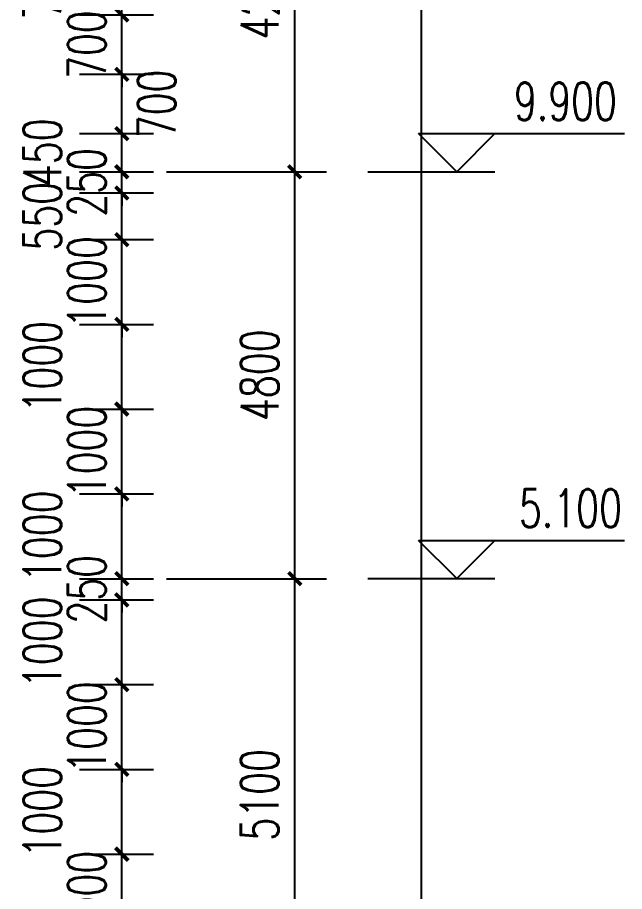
# Model space of a CAD drawing. Header units: millimetres. Extents: x 500457 to 783861, y -293369 to -162148.
# Drawn here: x 746336 to 753498, y -228942 to -218631 of the extents above; entities that cross this region are included whole.
import ezdxf

# ---------------------------------------------------------------- set-up
doc = ezdxf.new("R2010")
doc.units = ezdxf.units.MM
doc.header["$LTSCALE"] = 1000
for name, color, linetype in [('DIM_ELEV', 3, 'Continuous'), ('PUB_DIM', 3, 'Continuous'), ('PUB_TEXT', 7, 'Continuous')]:
    doc.layers.add(name, color=color, linetype=linetype)
doc.styles.add('_TCH_DIM', font='SIMPLEX', dxfattribs={"bigfont": 'GBCBIG'})
doc.styles.add('_TCH_DIM_T3', font='SIMPLEX', dxfattribs={"width": 0.705882, "bigfont": 'GBCBIG'})
doc.dimstyles.new('_TCH_ARCH&&150', dxfattribs={"dimtxt": 446.25, "dimasz": 150, "dimexe": 375, "dimexo": 450, "dimgap": 189.375, "dimtad": 1, "dimdec": 0, "dimzin": 0, "dimdsep": 46, "dimtxsty": '_TCH_DIM_T3', "dimblk": 'ARCHTICK', "dimcen": 0.09, "dimclrt": 7, "dimazin": 2, "dimtfac": 1, "dimtdec": 0, "dimtix": 1, "dimtmove": 2, "dimatfit": 3, "dimfxl": 1, "dimtolj": 1, "dimtzin": 0, "dimarcsym": 0})

# ---------------------------------------------------------------- blocks, each defined once
blk = doc.blocks.new('_ArchTick')
at = {"color": 0, "linetype": 'ByBlock', "const_width": 0.3}
blk.add_lwpolyline([(-0.5, -0.5), (0.5, 0.5)], dxfattribs=at)
blk = doc.blocks.new('*D155')
at = {"layer": 'Defpoints', "color": 0, "transparency": 16777216}
for p in [(746619, -228501), (747567, -228501), (746619, -229501)]:
    blk.add_point(p, dxfattribs=at)
at = {"layer": 'PUB_DIM', "color": 0, "lineweight": -2, "transparency": 16777216}
for p, q in [((747567, -228501), (747567, -228351)), ((747069, -228501), (747942, -228501)), ((747567, -229501), (747567, -228501)), ((747069, -229501), (747942, -229501)), ((747567, -229501), (747567, -229651))]:
    blk.add_line(p, q, dxfattribs=at)
at = {"layer": 'PUB_DIM', "color": 0, "lineweight": -2, "transparency": 16777216, "xscale": 150, "yscale": 150, "zscale": 150}
for p, rotation in [((747567, -228501), 270), ((747567, -229501), 90)]:
    blk.add_blockref('_ArchTick', p, dxfattribs=dict(at, rotation=rotation))
at = {"layer": 'PUB_DIM', "color": 7, "transparency": 16777216, "insert": (747154, -229001), "char_height": 446.2, "attachment_point": 5, "rotation": 90, "style": '_TCH_DIM_T3'}
blk.add_mtext('\\A1;1000', dxfattribs=at)
blk = doc.blocks.new('*D156')
at = {"layer": 'Defpoints', "color": 0, "transparency": 16777216}
for p in [(746619, -227501), (747567, -227501), (746619, -228501)]:
    blk.add_point(p, dxfattribs=at)
at = {"layer": 'PUB_DIM', "color": 0, "lineweight": -2, "transparency": 16777216}
for p, q in [((747069, -227501), (747942, -227501)), ((747567, -228501), (747567, -227501)), ((747069, -228501), (747942, -228501))]:
    blk.add_line(p, q, dxfattribs=at)
at = {"layer": 'PUB_DIM', "color": 0, "lineweight": -2, "transparency": 16777216, "xscale": 150, "yscale": 150, "zscale": 150}
for p, rotation in [((747567, -227501), 90), ((747567, -228501), 270)]:
    blk.add_blockref('_ArchTick', p, dxfattribs=dict(at, rotation=rotation))
at = {"layer": 'PUB_DIM', "color": 7, "transparency": 16777216, "insert": (746629, -228001), "char_height": 446.2, "attachment_point": 5, "rotation": 90, "style": '_TCH_DIM_T3'}
blk.add_mtext('\\A1;1000', dxfattribs=at)
blk = doc.blocks.new('*D157')
at = {"layer": 'Defpoints', "color": 0, "transparency": 16777216}
for p in [(746619, -226501), (747567, -226501), (746619, -227501)]:
    blk.add_point(p, dxfattribs=at)
at = {"layer": 'PUB_DIM', "color": 0, "lineweight": -2, "transparency": 16777216}
for p, q in [((747567, -226501), (747567, -226351)), ((747069, -226501), (747942, -226501)), ((747567, -227501), (747567, -226501)), ((747069, -227501), (747942, -227501)), ((747567, -227501), (747567, -227651))]:
    blk.add_line(p, q, dxfattribs=at)
at = {"layer": 'PUB_DIM', "color": 0, "lineweight": -2, "transparency": 16777216, "xscale": 150, "yscale": 150, "zscale": 150}
for p, rotation in [((747567, -226501), 270), ((747567, -227501), 90)]:
    blk.add_blockref('_ArchTick', p, dxfattribs=dict(at, rotation=rotation))
at = {"layer": 'PUB_DIM', "color": 7, "transparency": 16777216, "insert": (747154, -227001), "char_height": 446.2, "attachment_point": 5, "rotation": 90, "style": '_TCH_DIM_T3'}
blk.add_mtext('\\A1;1000', dxfattribs=at)
blk = doc.blocks.new('*D158')
at = {"layer": 'Defpoints', "color": 0, "transparency": 16777216}
for p in [(746619, -225501), (747567, -225501), (746619, -226501)]:
    blk.add_point(p, dxfattribs=at)
at = {"layer": 'PUB_DIM', "color": 0, "lineweight": -2, "transparency": 16777216}
for p, q in [((747069, -225501), (747942, -225501)), ((747567, -226501), (747567, -225501)), ((747069, -226501), (747942, -226501))]:
    blk.add_line(p, q, dxfattribs=at)
at = {"layer": 'PUB_DIM', "color": 0, "lineweight": -2, "transparency": 16777216, "xscale": 150, "yscale": 150, "zscale": 150}
for p, rotation in [((747567, -225501), 90), ((747567, -226501), 270)]:
    blk.add_blockref('_ArchTick', p, dxfattribs=dict(at, rotation=rotation))
at = {"layer": 'PUB_DIM', "color": 7, "transparency": 16777216, "insert": (746629, -226001), "char_height": 446.2, "attachment_point": 5, "rotation": 90, "style": '_TCH_DIM_T3'}
blk.add_mtext('\\A1;1000', dxfattribs=at)
blk = doc.blocks.new('*D159')
at = {"layer": 'Defpoints', "color": 0, "transparency": 16777216}
for p in [(746619, -225251), (747567, -225251), (746619, -225501)]:
    blk.add_point(p, dxfattribs=at)
at = {"layer": 'PUB_DIM', "color": 0, "lineweight": -2, "transparency": 16777216}
for p, q in [((747567, -225251), (747567, -225101)), ((747069, -225251), (747942, -225251)), ((747567, -225501), (747567, -225251)), ((747069, -225501), (747942, -225501)), ((747567, -225501), (747567, -225651))]:
    blk.add_line(p, q, dxfattribs=at)
at = {"layer": 'PUB_DIM', "color": 0, "lineweight": -2, "transparency": 16777216, "xscale": 150, "yscale": 150, "zscale": 150}
for p, rotation in [((747567, -225251), 270), ((747567, -225501), 90)]:
    blk.add_blockref('_ArchTick', p, dxfattribs=dict(at, rotation=rotation))
at = {"layer": 'PUB_DIM', "color": 7, "transparency": 16777216, "insert": (747154, -225376), "char_height": 446.2, "attachment_point": 5, "rotation": 90, "style": '_TCH_DIM_T3'}
blk.add_mtext('\\A1;250', dxfattribs=at)
blk = doc.blocks.new('*D160')
at = {"layer": 'Defpoints', "color": 0, "transparency": 16777216}
for p in [(746619, -224251), (747567, -224251), (746619, -225251)]:
    blk.add_point(p, dxfattribs=at)
at = {"layer": 'PUB_DIM', "color": 0, "lineweight": -2, "transparency": 16777216}
for p, q in [((747069, -224251), (747942, -224251)), ((747567, -225251), (747567, -224251)), ((747069, -225251), (747942, -225251))]:
    blk.add_line(p, q, dxfattribs=at)
at = {"layer": 'PUB_DIM', "color": 0, "lineweight": -2, "transparency": 16777216, "xscale": 150, "yscale": 150, "zscale": 150}
for p, rotation in [((747567, -224251), 90), ((747567, -225251), 270)]:
    blk.add_blockref('_ArchTick', p, dxfattribs=dict(at, rotation=rotation))
at = {"layer": 'PUB_DIM', "color": 7, "transparency": 16777216, "insert": (746629, -224751), "char_height": 446.2, "attachment_point": 5, "rotation": 90, "style": '_TCH_DIM_T3'}
blk.add_mtext('\\A1;1000', dxfattribs=at)
blk = doc.blocks.new('*D161')
at = {"layer": 'Defpoints', "color": 0, "transparency": 16777216}
for p in [(746619, -223251), (747567, -223251), (746619, -224251)]:
    blk.add_point(p, dxfattribs=at)
at = {"layer": 'PUB_DIM', "color": 0, "lineweight": -2, "transparency": 16777216}
for p, q in [((747567, -223251), (747567, -223101)), ((747069, -223251), (747942, -223251)), ((747567, -224251), (747567, -223251)), ((747069, -224251), (747942, -224251)), ((747567, -224251), (747567, -224401))]:
    blk.add_line(p, q, dxfattribs=at)
at = {"layer": 'PUB_DIM', "color": 0, "lineweight": -2, "transparency": 16777216, "xscale": 150, "yscale": 150, "zscale": 150}
for p, rotation in [((747567, -223251), 270), ((747567, -224251), 90)]:
    blk.add_blockref('_ArchTick', p, dxfattribs=dict(at, rotation=rotation))
at = {"layer": 'PUB_DIM', "color": 7, "transparency": 16777216, "insert": (747154, -223751), "char_height": 446.2, "attachment_point": 5, "rotation": 90, "style": '_TCH_DIM_T3'}
blk.add_mtext('\\A1;1000', dxfattribs=at)
blk = doc.blocks.new('*D162')
at = {"layer": 'Defpoints', "color": 0, "transparency": 16777216}
for p in [(746619, -222251), (747567, -222251), (746619, -223251)]:
    blk.add_point(p, dxfattribs=at)
at = {"layer": 'PUB_DIM', "color": 0, "lineweight": -2, "transparency": 16777216}
for p, q in [((747069, -222251), (747942, -222251)), ((747567, -223251), (747567, -222251)), ((747069, -223251), (747942, -223251))]:
    blk.add_line(p, q, dxfattribs=at)
at = {"layer": 'PUB_DIM', "color": 0, "lineweight": -2, "transparency": 16777216, "xscale": 150, "yscale": 150, "zscale": 150}
for p, rotation in [((747567, -222251), 90), ((747567, -223251), 270)]:
    blk.add_blockref('_ArchTick', p, dxfattribs=dict(at, rotation=rotation))
at = {"layer": 'PUB_DIM', "color": 7, "transparency": 16777216, "insert": (746629, -222751), "char_height": 446.2, "attachment_point": 5, "rotation": 90, "style": '_TCH_DIM_T3'}
blk.add_mtext('\\A1;1000', dxfattribs=at)
blk = doc.blocks.new('*D163')
at = {"layer": 'Defpoints', "color": 0, "transparency": 16777216}
for p in [(746619, -221251), (747567, -221251), (746619, -222251)]:
    blk.add_point(p, dxfattribs=at)
at = {"layer": 'PUB_DIM', "color": 0, "lineweight": -2, "transparency": 16777216}
for p, q in [((747567, -221251), (747567, -221101)), ((747069, -221251), (747942, -221251)), ((747567, -222251), (747567, -221251)), ((747069, -222251), (747942, -222251)), ((747567, -222251), (747567, -222401))]:
    blk.add_line(p, q, dxfattribs=at)
at = {"layer": 'PUB_DIM', "color": 0, "lineweight": -2, "transparency": 16777216, "xscale": 150, "yscale": 150, "zscale": 150}
for p, rotation in [((747567, -221251), 270), ((747567, -222251), 90)]:
    blk.add_blockref('_ArchTick', p, dxfattribs=dict(at, rotation=rotation))
at = {"layer": 'PUB_DIM', "color": 7, "transparency": 16777216, "insert": (747154, -221751), "char_height": 446.2, "attachment_point": 5, "rotation": 90, "style": '_TCH_DIM_T3'}
blk.add_mtext('\\A1;1000', dxfattribs=at)
blk = doc.blocks.new('*D164')
at = {"layer": 'Defpoints', "color": 0, "transparency": 16777216}
for p in [(746619, -220701), (747567, -220701), (746619, -221251)]:
    blk.add_point(p, dxfattribs=at)
at = {"layer": 'PUB_DIM', "color": 0, "lineweight": -2, "transparency": 16777216}
for p, q in [((747069, -220701), (747942, -220701)), ((747567, -221251), (747567, -220701)), ((747069, -221251), (747942, -221251))]:
    blk.add_line(p, q, dxfattribs=at)
at = {"layer": 'PUB_DIM', "color": 0, "lineweight": -2, "transparency": 16777216, "xscale": 150, "yscale": 150, "zscale": 150}
for p, rotation in [((747567, -220701), 90), ((747567, -221251), 270)]:
    blk.add_blockref('_ArchTick', p, dxfattribs=dict(at, rotation=rotation))
at = {"layer": 'PUB_DIM', "color": 7, "transparency": 16777216, "insert": (746629, -220976), "char_height": 446.2, "attachment_point": 5, "rotation": 90, "style": '_TCH_DIM_T3'}
blk.add_mtext('\\A1;550', dxfattribs=at)
blk = doc.blocks.new('*D165')
at = {"layer": 'Defpoints', "color": 0, "transparency": 16777216}
for p in [(746619, -220451), (747567, -220451), (746619, -220701)]:
    blk.add_point(p, dxfattribs=at)
at = {"layer": 'PUB_DIM', "color": 0, "lineweight": -2, "transparency": 16777216}
for p, q in [((747567, -220451), (747567, -220301)), ((747069, -220451), (747942, -220451)), ((747567, -220701), (747567, -220451)), ((747069, -220701), (747942, -220701)), ((747567, -220701), (747567, -220851))]:
    blk.add_line(p, q, dxfattribs=at)
at = {"layer": 'PUB_DIM', "color": 0, "lineweight": -2, "transparency": 16777216, "xscale": 150, "yscale": 150, "zscale": 150}
for p, rotation in [((747567, -220451), 270), ((747567, -220701), 90)]:
    blk.add_blockref('_ArchTick', p, dxfattribs=dict(at, rotation=rotation))
at = {"layer": 'PUB_DIM', "color": 7, "transparency": 16777216, "insert": (747154, -220576), "char_height": 446.2, "attachment_point": 5, "rotation": 90, "style": '_TCH_DIM_T3'}
blk.add_mtext('\\A1;250', dxfattribs=at)
blk = doc.blocks.new('*D166')
at = {"layer": 'Defpoints', "color": 0, "transparency": 16777216}
for p in [(746619, -220001), (747567, -220001), (746619, -220451)]:
    blk.add_point(p, dxfattribs=at)
at = {"layer": 'PUB_DIM', "color": 0, "lineweight": -2, "transparency": 16777216}
for p, q in [((747069, -220001), (747942, -220001)), ((747567, -220451), (747567, -220001)), ((747069, -220451), (747942, -220451))]:
    blk.add_line(p, q, dxfattribs=at)
at = {"layer": 'PUB_DIM', "color": 0, "lineweight": -2, "transparency": 16777216, "xscale": 150, "yscale": 150, "zscale": 150}
for p, rotation in [((747567, -220001), 90), ((747567, -220451), 270)]:
    blk.add_blockref('_ArchTick', p, dxfattribs=dict(at, rotation=rotation))
at = {"layer": 'PUB_DIM', "color": 7, "transparency": 16777216, "insert": (746629, -220226), "char_height": 446.2, "attachment_point": 5, "rotation": 90, "style": '_TCH_DIM_T3'}
blk.add_mtext('\\A1;450', dxfattribs=at)
blk = doc.blocks.new('*D167')
at = {"layer": 'Defpoints', "color": 0, "transparency": 16777216}
for p in [(746619, -219301), (747567, -219301), (746619, -220001)]:
    blk.add_point(p, dxfattribs=at)
at = {"layer": 'PUB_DIM', "color": 0, "lineweight": -2, "transparency": 16777216}
for p, q in [((747069, -219301), (747942, -219301)), ((747567, -220001), (747567, -219301)), ((747069, -220001), (747942, -220001))]:
    blk.add_line(p, q, dxfattribs=at)
at = {"layer": 'PUB_DIM', "color": 0, "lineweight": -2, "transparency": 16777216, "xscale": 150, "yscale": 150, "zscale": 150}
for p, rotation in [((747567, -219301), 90), ((747567, -220001), 270)]:
    blk.add_blockref('_ArchTick', p, dxfattribs=dict(at, rotation=rotation))
at = {"layer": 'PUB_DIM', "color": 7, "transparency": 16777216, "insert": (747979, -219651), "char_height": 446.2, "attachment_point": 5, "rotation": 90, "style": '_TCH_DIM_T3'}
blk.add_mtext('\\A1;700', dxfattribs=at)
blk = doc.blocks.new('*D168')
at = {"layer": 'Defpoints', "color": 0, "transparency": 16777216}
for p in [(746619, -218601), (747567, -218601), (746619, -219301)]:
    blk.add_point(p, dxfattribs=at)
at = {"layer": 'PUB_DIM', "color": 0, "lineweight": -2, "transparency": 16777216}
for p, q in [((747567, -218601), (747567, -218451)), ((747069, -218601), (747942, -218601)), ((747567, -219301), (747567, -218601)), ((747069, -219301), (747942, -219301)), ((747567, -219301), (747567, -219451))]:
    blk.add_line(p, q, dxfattribs=at)
at = {"layer": 'PUB_DIM', "color": 0, "lineweight": -2, "transparency": 16777216, "xscale": 150, "yscale": 150, "zscale": 150}
for p, rotation in [((747567, -218601), 270), ((747567, -219301), 90)]:
    blk.add_blockref('_ArchTick', p, dxfattribs=dict(at, rotation=rotation))
at = {"layer": 'PUB_DIM', "color": 7, "transparency": 16777216, "insert": (747154, -218951), "char_height": 446.2, "attachment_point": 5, "rotation": 90, "style": '_TCH_DIM_T3'}
blk.add_mtext('\\A1;700', dxfattribs=at)
blk = doc.blocks.new('*D169')
at = {"layer": 'Defpoints', "color": 0, "transparency": 16777216}
for p in [(746619, -217901), (747567, -217901), (746619, -218601)]:
    blk.add_point(p, dxfattribs=at)
at = {"layer": 'PUB_DIM', "color": 0, "lineweight": -2, "transparency": 16777216}
for p, q in [((747069, -217901), (747942, -217901)), ((747567, -218601), (747567, -217901)), ((747069, -218601), (747942, -218601))]:
    blk.add_line(p, q, dxfattribs=at)
at = {"layer": 'PUB_DIM', "color": 0, "lineweight": -2, "transparency": 16777216, "xscale": 150, "yscale": 150, "zscale": 150}
for p, rotation in [((747567, -217901), 90), ((747567, -218601), 270)]:
    blk.add_blockref('_ArchTick', p, dxfattribs=dict(at, rotation=rotation))
at = {"layer": 'PUB_DIM', "color": 7, "transparency": 16777216, "insert": (746629, -218251), "char_height": 446.2, "attachment_point": 5, "rotation": 90, "style": '_TCH_DIM_T3'}
blk.add_mtext('\\A1;700', dxfattribs=at)
blk = doc.blocks.new('*D229')
at = {"layer": 'Defpoints', "color": 0, "transparency": 16777216}
for p in [(746806, -182051), (751101, -182051), (746806, -235951)]:
    blk.add_point(p, dxfattribs=at)
at = {"layer": 'PUB_DIM', "color": 0, "lineweight": -2, "transparency": 16777216}
for p, q in [((747256, -182051), (751476, -182051)), ((751101, -235951), (751101, -182051)), ((747256, -235951), (751476, -235951))]:
    blk.add_line(p, q, dxfattribs=at)
at = {"layer": 'PUB_DIM', "color": 0, "lineweight": -2, "transparency": 16777216, "xscale": 150, "yscale": 150, "zscale": 150}
for p, rotation in [((751101, -182051), 90), ((751101, -235951), 270)]:
    blk.add_blockref('_ArchTick', p, dxfattribs=dict(at, rotation=rotation))
at = {"layer": 'PUB_DIM', "color": 7, "transparency": 16777216, "insert": (750688, -209001), "char_height": 446.2, "attachment_point": 5, "rotation": 90, "style": '_TCH_DIM_T3'}
blk.add_mtext('\\A1;53900', dxfattribs=at)
blk = doc.blocks.new('*D232')
at = {"layer": 'Defpoints', "color": 0, "transparency": 16777216}
for p in [(747643, -225251), (749607, -225251), (747643, -230351)]:
    blk.add_point(p, dxfattribs=at)
at = {"layer": 'PUB_DIM', "color": 0, "lineweight": -2, "transparency": 16777216}
for p, q in [((748093, -225251), (749982, -225251)), ((749607, -230351), (749607, -225251)), ((748093, -230351), (749982, -230351))]:
    blk.add_line(p, q, dxfattribs=at)
at = {"layer": 'PUB_DIM', "color": 0, "lineweight": -2, "transparency": 16777216, "xscale": 150, "yscale": 150, "zscale": 150}
for p, rotation in [((749607, -225251), 90), ((749607, -230351), 270)]:
    blk.add_blockref('_ArchTick', p, dxfattribs=dict(at, rotation=rotation))
at = {"layer": 'PUB_DIM', "color": 7, "transparency": 16777216, "insert": (749194, -227801), "char_height": 446.2, "attachment_point": 5, "rotation": 90, "style": '_TCH_DIM_T3'}
blk.add_mtext('\\A1;5100', dxfattribs=at)
blk = doc.blocks.new('*D233')
at = {"layer": 'Defpoints', "color": 0, "transparency": 16777216}
for p in [(747643, -220451), (749607, -220451), (747643, -225251)]:
    blk.add_point(p, dxfattribs=at)
at = {"layer": 'PUB_DIM', "color": 0, "lineweight": -2, "transparency": 16777216}
for p, q in [((748093, -220451), (749982, -220451)), ((749607, -225251), (749607, -220451)), ((748093, -225251), (749982, -225251))]:
    blk.add_line(p, q, dxfattribs=at)
at = {"layer": 'PUB_DIM', "color": 0, "lineweight": -2, "transparency": 16777216, "xscale": 150, "yscale": 150, "zscale": 150}
for p, rotation in [((749607, -220451), 90), ((749607, -225251), 270)]:
    blk.add_blockref('_ArchTick', p, dxfattribs=dict(at, rotation=rotation))
at = {"layer": 'PUB_DIM', "color": 7, "transparency": 16777216, "insert": (749194, -222851), "char_height": 446.2, "attachment_point": 5, "rotation": 90, "style": '_TCH_DIM_T3'}
blk.add_mtext('\\A1;4800', dxfattribs=at)
blk = doc.blocks.new('*D234')
at = {"layer": 'Defpoints', "color": 0, "transparency": 16777216}
for p in [(747643, -216251), (749607, -216251), (747643, -220451)]:
    blk.add_point(p, dxfattribs=at)
at = {"layer": 'PUB_DIM', "color": 0, "lineweight": -2, "transparency": 16777216}
for p, q in [((748093, -216251), (749982, -216251)), ((749607, -220451), (749607, -216251)), ((748093, -220451), (749982, -220451))]:
    blk.add_line(p, q, dxfattribs=at)
at = {"layer": 'PUB_DIM', "color": 0, "lineweight": -2, "transparency": 16777216, "xscale": 150, "yscale": 150, "zscale": 150}
for p, rotation in [((749607, -216251), 90), ((749607, -220451), 270)]:
    blk.add_blockref('_ArchTick', p, dxfattribs=dict(at, rotation=rotation))
at = {"layer": 'PUB_DIM', "color": 7, "transparency": 16777216, "insert": (749194, -218351), "char_height": 446.2, "attachment_point": 5, "rotation": 90, "style": '_TCH_DIM_T3'}
blk.add_mtext('\\A1;4200', dxfattribs=at)

msp = doc.modelspace()

# ---------------------------------------------------------------- linework, layer by layer
at = {"layer": 'DIM_ELEV'}
for p, q in [((751517.8, -220450.7), (751067.8, -220000.7)), ((751067.8, -220000.7), (753497.8, -220000.7)), ((751517.8, -220450.7), (751967.8, -220000.7)), ((750467.8, -220450.7), (751967.8, -220450.7)), ((751517.8, -225250.7), (751067.8, -224800.7)), ((751067.8, -224800.7), (753497.8, -224800.7)), ((751517.8, -225250.7), (751967.8, -224800.7)), ((750467.8, -225250.7), (751967.8, -225250.7))]:
    msp.add_line(p, q, dxfattribs=at)

# ---------------------------------------------------------------- texts
at = {"layer": 'PUB_TEXT', "style": '_TCH_DIM', "width": 0.705882}
for s, p in [('9.900', (752192.8, -219843.2)), ('5.100', (752252.8, -224643.2))]:
    msp.add_text(s, height=446.25, dxfattribs=at).set_placement(p)

# ---------------------------------------------------------------- dimensions: what is measured, and where the dimension line sits
at = {"layer": 'PUB_DIM'}
for p1, p2, distance, picture, middle in [((746805.9, -235950.7), (746805.9, -182050.7), -4295.1, '*D229', (750688.5, -209000.7)), ((747643.2, -220450.7), (747643.2, -216250.7), -1963.5, '*D234', (749194.2, -218350.7)), ((746618.7, -219300.7), (746618.7, -218600.7), -947.8, '*D168', (747154, -218950.7)), ((746618.7, -220700.7), (746618.7, -220450.7), -947.8, '*D165', (747154, -220575.7)), ((747643.2, -225250.7), (747643.2, -220450.7), -1963.5, '*D233', (749194.2, -222850.7)), ((746618.7, -222250.7), (746618.7, -221250.7), -947.8, '*D163', (747154, -221750.7)), ((746618.7, -224250.7), (746618.7, -223250.7), -947.8, '*D161', (747154, -223750.7)), ((746618.7, -225500.7), (746618.7, -225250.7), -947.8, '*D159', (747154, -225375.7)), ((747643.2, -230350.7), (747643.2, -225250.7), -1963.5, '*D232', (749194.2, -227800.7)), ((746618.7, -227500.7), (746618.7, -226500.7), -947.8, '*D157', (747154, -227000.7)), ((746618.7, -229500.7), (746618.7, -228500.7), -947.8, '*D155', (747154, -229000.7))]:
    dim = msp.add_aligned_dim(p1=p1, p2=p2, distance=distance, dimstyle='_TCH_ARCH&&150', dxfattribs=at)
    dim.commit()
    dim.dimension.update_dxf_attribs({"geometry": picture, "text_midpoint": middle})
for base, p1, p2, picture, middle in [((747566.5, -217900.7), (746618.7, -218600.7), (746618.7, -217900.7), '*D169', (746629, -218250.7)), ((747566.5, -219300.7), (746618.7, -220000.7), (746618.7, -219300.7), '*D167', (747979, -219650.7)), ((747566.5, -220000.7), (746618.7, -220450.7), (746618.7, -220000.7), '*D166', (746629, -220225.7)), ((747566.5, -220700.7), (746618.7, -221250.7), (746618.7, -220700.7), '*D164', (746629, -220975.7)), ((747566.5, -222250.7), (746618.7, -223250.7), (746618.7, -222250.7), '*D162', (746629, -222750.7)), ((747566.5, -224250.7), (746618.7, -225250.7), (746618.7, -224250.7), '*D160', (746629, -224750.7)), ((747566.5, -225500.7), (746618.7, -226500.7), (746618.7, -225500.7), '*D158', (746629, -226000.7)), ((747566.5, -227500.7), (746618.7, -228500.7), (746618.7, -227500.7), '*D156', (746629, -228000.7))]:
    dim = msp.add_linear_dim(base=base, p1=p1, p2=p2, angle=90, dimstyle='_TCH_ARCH&&150', dxfattribs=at)
    dim.commit()
    dim.dimension.update_dxf_attribs({"geometry": picture, "text_midpoint": middle, "dimtype": 129})

doc.saveas('drawing.dxf')
